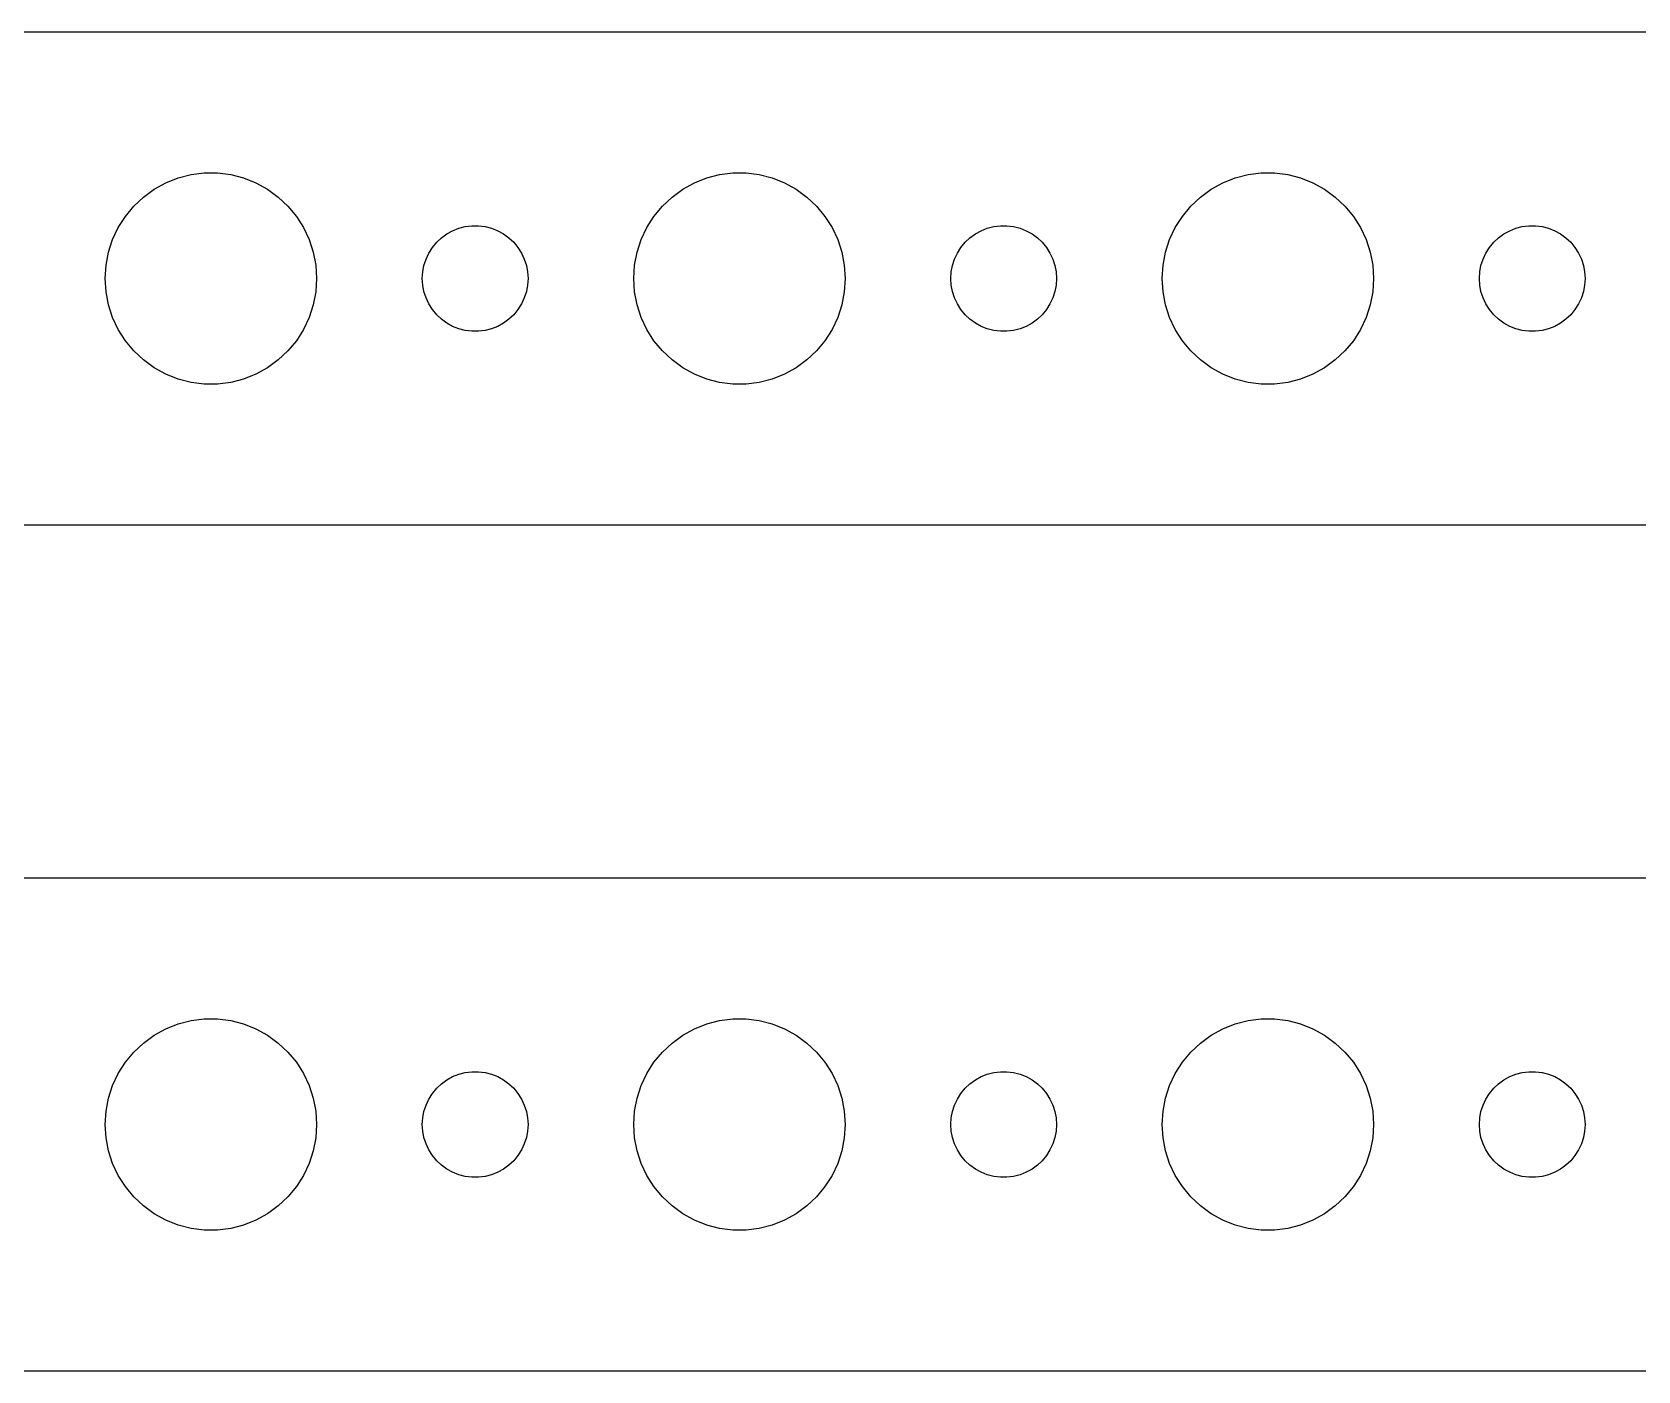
# Model space of a CAD drawing. Header units: metres. Extents: x -194 to 194, y 41 to 79.
# Drawn here: x -147.57 to -102, y 41.01 to 78.99 of the extents above; entities that cross this region are included whole.
import ezdxf

# ---------------------------------------------------------------- set-up
doc = ezdxf.new("R2010")
doc.units = ezdxf.units.M

msp = doc.modelspace()

# ---------------------------------------------------------------- linework, layer by layer
for p, q in [((189.814, 78.9901), (-189.814, 78.9901)), ((-143.777, 74.7145), (-143.427, 74.8532)), ((-143.427, 74.8532), (-143.062, 74.9469)), ((-143.062, 74.9469), (-142.688, 74.9941)), ((-142.688, 74.9941), (-142.312, 74.9941)), ((-142.312, 74.9941), (-141.938, 74.9469)), ((-141.938, 74.9469), (-141.573, 74.8532)), ((-141.573, 74.8532), (-141.223, 74.7145)), ((-128.777, 74.7145), (-128.427, 74.8532)), ((-128.427, 74.8532), (-128.062, 74.9469)), ((-128.062, 74.9469), (-127.688, 74.9941)), ((-127.688, 74.9941), (-127.312, 74.9941)), ((-127.312, 74.9941), (-126.938, 74.9469)), ((-126.938, 74.9469), (-126.573, 74.8532)), ((-126.573, 74.8532), (-126.223, 74.7145)), ((-113.777, 74.7145), (-113.427, 74.8532)), ((-113.427, 74.8532), (-113.062, 74.9469)), ((-113.062, 74.9469), (-112.688, 74.9941)), ((-112.688, 74.9941), (-112.312, 74.9941)), ((-112.312, 74.9941), (-111.938, 74.9469)), ((-111.938, 74.9469), (-111.573, 74.8532)), ((-111.573, 74.8532), (-111.223, 74.7145)), ((-144.687, 74.0536), (-144.412, 74.3115)), ((-144.412, 74.3115), (-144.107, 74.533)), ((-144.107, 74.533), (-143.777, 74.7145)), ((-141.223, 74.7145), (-140.893, 74.533)), ((-140.893, 74.533), (-140.588, 74.3115)), ((-140.588, 74.3115), (-140.313, 74.0536)), ((-129.687, 74.0536), (-129.412, 74.3115)), ((-129.412, 74.3115), (-129.107, 74.533)), ((-129.107, 74.533), (-128.777, 74.7145)), ((-126.223, 74.7145), (-125.893, 74.533)), ((-125.893, 74.533), (-125.588, 74.3115)), ((-125.588, 74.3115), (-125.313, 74.0536)), ((-114.687, 74.0536), (-114.412, 74.3115)), ((-114.412, 74.3115), (-114.107, 74.533)), ((-114.107, 74.533), (-113.777, 74.7145)), ((-111.223, 74.7145), (-110.893, 74.533)), ((-110.893, 74.533), (-110.588, 74.3115)), ((-110.588, 74.3115), (-110.313, 74.0536)), ((-144.927, 73.7634), (-144.687, 74.0536)), ((-140.313, 74.0536), (-140.073, 73.7634)), ((-129.927, 73.7634), (-129.687, 74.0536)), ((-125.313, 74.0536), (-125.073, 73.7634)), ((-114.927, 73.7634), (-114.687, 74.0536)), ((-110.313, 74.0536), (-110.073, 73.7634)), ((-145.289, 73.1044), (-145.129, 73.4453)), ((-145.129, 73.4453), (-144.927, 73.7634)), ((-140.073, 73.7634), (-139.871, 73.4453)), ((-139.871, 73.4453), (-139.711, 73.1044)), ((-135.639, 73.3572), (-135.464, 73.4266)), ((-135.464, 73.4266), (-135.281, 73.4734)), ((-135.281, 73.4734), (-135.094, 73.497)), ((-135.094, 73.497), (-134.906, 73.497)), ((-134.906, 73.497), (-134.719, 73.4734)), ((-134.719, 73.4734), (-134.536, 73.4266)), ((-134.536, 73.4266), (-134.361, 73.3572)), ((-130.289, 73.1044), (-130.129, 73.4453)), ((-130.129, 73.4453), (-129.927, 73.7634)), ((-125.073, 73.7634), (-124.871, 73.4453)), ((-124.871, 73.4453), (-124.711, 73.1044)), ((-120.639, 73.3572), (-120.464, 73.4266)), ((-120.464, 73.4266), (-120.281, 73.4734)), ((-120.281, 73.4734), (-120.094, 73.497)), ((-120.094, 73.497), (-119.906, 73.497)), ((-119.906, 73.497), (-119.719, 73.4734)), ((-119.719, 73.4734), (-119.536, 73.4266)), ((-119.536, 73.4266), (-119.361, 73.3572)), ((-115.289, 73.1044), (-115.129, 73.4453)), ((-115.129, 73.4453), (-114.927, 73.7634)), ((-110.073, 73.7634), (-109.871, 73.4453)), ((-109.871, 73.4453), (-109.711, 73.1044)), ((-105.639, 73.3572), (-105.464, 73.4266)), ((-105.464, 73.4266), (-105.281, 73.4734)), ((-105.281, 73.4734), (-105.094, 73.497)), ((-105.094, 73.497), (-104.906, 73.497)), ((-104.906, 73.497), (-104.719, 73.4734)), ((-104.719, 73.4734), (-104.536, 73.4266)), ((-104.536, 73.4266), (-104.361, 73.3572)), ((-145.406, 72.7461), (-145.289, 73.1044)), ((-139.711, 73.1044), (-139.594, 72.7461)), ((-136.214, 72.8817), (-136.093, 73.0268)), ((-136.093, 73.0268), (-135.956, 73.1558)), ((-135.956, 73.1558), (-135.804, 73.2665)), ((-135.804, 73.2665), (-135.639, 73.3572)), ((-134.361, 73.3572), (-134.196, 73.2665)), ((-134.196, 73.2665), (-134.044, 73.1558)), ((-134.044, 73.1558), (-133.907, 73.0268)), ((-133.907, 73.0268), (-133.786, 72.8817)), ((-130.406, 72.7461), (-130.289, 73.1044)), ((-124.711, 73.1044), (-124.594, 72.7461)), ((-121.214, 72.8817), (-121.093, 73.0268)), ((-121.093, 73.0268), (-120.956, 73.1558)), ((-120.956, 73.1558), (-120.804, 73.2665)), ((-120.804, 73.2665), (-120.639, 73.3572)), ((-119.361, 73.3572), (-119.196, 73.2665)), ((-119.196, 73.2665), (-119.044, 73.1558)), ((-119.044, 73.1558), (-118.907, 73.0268)), ((-118.907, 73.0268), (-118.786, 72.8817)), ((-115.406, 72.7461), (-115.289, 73.1044)), ((-109.711, 73.1044), (-109.594, 72.7461)), ((-106.214, 72.8817), (-106.093, 73.0268)), ((-106.093, 73.0268), (-105.956, 73.1558)), ((-105.956, 73.1558), (-105.804, 73.2665)), ((-105.804, 73.2665), (-105.639, 73.3572)), ((-104.361, 73.3572), (-104.196, 73.2665)), ((-104.196, 73.2665), (-104.044, 73.1558)), ((-104.044, 73.1558), (-103.907, 73.0268)), ((-103.907, 73.0268), (-103.786, 72.8817)), ((-145.476, 72.376), (-145.406, 72.7461)), ((-139.594, 72.7461), (-139.524, 72.376)), ((-136.453, 72.373), (-136.395, 72.5522)), ((-136.395, 72.5522), (-136.314, 72.7226)), ((-136.314, 72.7226), (-136.214, 72.8817)), ((-133.786, 72.8817), (-133.686, 72.7226)), ((-133.686, 72.7226), (-133.605, 72.5522)), ((-133.605, 72.5522), (-133.547, 72.373)), ((-130.476, 72.376), (-130.406, 72.7461)), ((-124.594, 72.7461), (-124.524, 72.376)), ((-121.453, 72.373), (-121.395, 72.5522)), ((-121.395, 72.5522), (-121.314, 72.7226)), ((-121.314, 72.7226), (-121.214, 72.8817)), ((-118.786, 72.8817), (-118.686, 72.7226)), ((-118.686, 72.7226), (-118.605, 72.5522)), ((-118.605, 72.5522), (-118.547, 72.373)), ((-115.476, 72.376), (-115.406, 72.7461)), ((-109.594, 72.7461), (-109.524, 72.376)), ((-106.453, 72.373), (-106.395, 72.5522)), ((-106.395, 72.5522), (-106.314, 72.7226)), ((-106.314, 72.7226), (-106.214, 72.8817)), ((-103.786, 72.8817), (-103.686, 72.7226)), ((-103.686, 72.7226), (-103.605, 72.5522)), ((-103.605, 72.5522), (-103.547, 72.373)), ((-145.5, 72), (-145.476, 72.376)), ((-139.524, 72.376), (-139.5, 72)), ((-136.5, 72), (-136.488, 72.188)), ((-136.488, 72.188), (-136.453, 72.373)), ((-133.547, 72.373), (-133.512, 72.188)), ((-133.512, 72.188), (-133.5, 72)), ((-130.5, 72), (-130.476, 72.376)), ((-124.524, 72.376), (-124.5, 72)), ((-121.5, 72), (-121.488, 72.188)), ((-121.488, 72.188), (-121.453, 72.373)), ((-118.547, 72.373), (-118.512, 72.188)), ((-118.512, 72.188), (-118.5, 72)), ((-115.5, 72), (-115.476, 72.376)), ((-109.524, 72.376), (-109.5, 72)), ((-106.5, 72), (-106.488, 72.188)), ((-106.488, 72.188), (-106.453, 72.373)), ((-103.547, 72.373), (-103.512, 72.188)), ((-103.512, 72.188), (-103.5, 72)), ((-145.476, 71.624), (-145.5, 72)), ((-145.406, 71.2539), (-145.476, 71.624)), ((-139.524, 71.624), (-139.594, 71.2539)), ((-139.5, 72), (-139.524, 71.624)), ((-136.488, 71.812), (-136.5, 72)), ((-136.453, 71.627), (-136.488, 71.812)), ((-136.395, 71.4478), (-136.453, 71.627)), ((-133.547, 71.627), (-133.605, 71.4478)), ((-133.512, 71.812), (-133.547, 71.627)), ((-133.5, 72), (-133.512, 71.812)), ((-130.476, 71.624), (-130.5, 72)), ((-130.406, 71.2539), (-130.476, 71.624)), ((-124.524, 71.624), (-124.594, 71.2539)), ((-124.5, 72), (-124.524, 71.624)), ((-121.488, 71.812), (-121.5, 72)), ((-121.453, 71.627), (-121.488, 71.812)), ((-121.395, 71.4478), (-121.453, 71.627)), ((-118.547, 71.627), (-118.605, 71.4478)), ((-118.512, 71.812), (-118.547, 71.627)), ((-118.5, 72), (-118.512, 71.812)), ((-115.476, 71.624), (-115.5, 72)), ((-115.406, 71.2539), (-115.476, 71.624)), ((-109.524, 71.624), (-109.594, 71.2539)), ((-109.5, 72), (-109.524, 71.624)), ((-106.488, 71.812), (-106.5, 72)), ((-106.453, 71.627), (-106.488, 71.812)), ((-106.395, 71.4478), (-106.453, 71.627)), ((-103.547, 71.627), (-103.605, 71.4478)), ((-103.512, 71.812), (-103.547, 71.627)), ((-103.5, 72), (-103.512, 71.812)), ((-145.289, 70.8956), (-145.406, 71.2539)), ((-139.594, 71.2539), (-139.711, 70.8956)), ((-136.314, 71.2774), (-136.395, 71.4478)), ((-136.214, 71.1183), (-136.314, 71.2774)), ((-136.093, 70.9732), (-136.214, 71.1183)), ((-133.786, 71.1183), (-133.907, 70.9732)), ((-133.686, 71.2774), (-133.786, 71.1183)), ((-133.605, 71.4478), (-133.686, 71.2774)), ((-130.289, 70.8956), (-130.406, 71.2539)), ((-124.594, 71.2539), (-124.711, 70.8956)), ((-121.314, 71.2774), (-121.395, 71.4478)), ((-121.214, 71.1183), (-121.314, 71.2774)), ((-121.093, 70.9732), (-121.214, 71.1183)), ((-118.786, 71.1183), (-118.907, 70.9732)), ((-118.686, 71.2774), (-118.786, 71.1183)), ((-118.605, 71.4478), (-118.686, 71.2774)), ((-115.289, 70.8956), (-115.406, 71.2539)), ((-109.594, 71.2539), (-109.711, 70.8956)), ((-106.314, 71.2774), (-106.395, 71.4478)), ((-106.214, 71.1183), (-106.314, 71.2774)), ((-106.093, 70.9732), (-106.214, 71.1183)), ((-103.786, 71.1183), (-103.907, 70.9732)), ((-103.686, 71.2774), (-103.786, 71.1183)), ((-103.605, 71.4478), (-103.686, 71.2774)), ((-145.129, 70.5547), (-145.289, 70.8956)), ((-139.711, 70.8956), (-139.871, 70.5547)), ((-135.956, 70.8442), (-136.093, 70.9732)), ((-135.804, 70.7335), (-135.956, 70.8442)), ((-135.639, 70.6428), (-135.804, 70.7335)), ((-135.464, 70.5734), (-135.639, 70.6428)), ((-134.361, 70.6428), (-134.536, 70.5734)), ((-134.196, 70.7335), (-134.361, 70.6428)), ((-134.044, 70.8442), (-134.196, 70.7335)), ((-133.907, 70.9732), (-134.044, 70.8442)), ((-130.129, 70.5547), (-130.289, 70.8956)), ((-124.711, 70.8956), (-124.871, 70.5547)), ((-120.956, 70.8442), (-121.093, 70.9732)), ((-120.804, 70.7335), (-120.956, 70.8442)), ((-120.639, 70.6428), (-120.804, 70.7335)), ((-120.464, 70.5734), (-120.639, 70.6428)), ((-119.361, 70.6428), (-119.536, 70.5734)), ((-119.196, 70.7335), (-119.361, 70.6428)), ((-119.044, 70.8442), (-119.196, 70.7335)), ((-118.907, 70.9732), (-119.044, 70.8442)), ((-115.129, 70.5547), (-115.289, 70.8956)), ((-109.711, 70.8956), (-109.871, 70.5547)), ((-105.956, 70.8442), (-106.093, 70.9732)), ((-105.804, 70.7335), (-105.956, 70.8442)), ((-105.639, 70.6428), (-105.804, 70.7335)), ((-105.464, 70.5734), (-105.639, 70.6428)), ((-104.361, 70.6428), (-104.536, 70.5734)), ((-104.196, 70.7335), (-104.361, 70.6428)), ((-104.044, 70.8442), (-104.196, 70.7335)), ((-103.907, 70.9732), (-104.044, 70.8442)), ((-144.927, 70.2366), (-145.129, 70.5547)), ((-144.687, 69.9464), (-144.927, 70.2366)), ((-140.073, 70.2366), (-140.313, 69.9464)), ((-139.871, 70.5547), (-140.073, 70.2366)), ((-135.281, 70.5266), (-135.464, 70.5734)), ((-135.094, 70.503), (-135.281, 70.5266)), ((-134.906, 70.503), (-135.094, 70.503)), ((-134.719, 70.5266), (-134.906, 70.503)), ((-134.536, 70.5734), (-134.719, 70.5266)), ((-129.927, 70.2366), (-130.129, 70.5547)), ((-129.687, 69.9464), (-129.927, 70.2366)), ((-125.073, 70.2366), (-125.313, 69.9464)), ((-124.871, 70.5547), (-125.073, 70.2366)), ((-120.281, 70.5266), (-120.464, 70.5734)), ((-120.094, 70.503), (-120.281, 70.5266)), ((-119.906, 70.503), (-120.094, 70.503)), ((-119.719, 70.5266), (-119.906, 70.503)), ((-119.536, 70.5734), (-119.719, 70.5266)), ((-114.927, 70.2366), (-115.129, 70.5547)), ((-114.687, 69.9464), (-114.927, 70.2366)), ((-110.073, 70.2366), (-110.313, 69.9464)), ((-109.871, 70.5547), (-110.073, 70.2366)), ((-105.281, 70.5266), (-105.464, 70.5734)), ((-105.094, 70.503), (-105.281, 70.5266)), ((-104.906, 70.503), (-105.094, 70.503)), ((-104.719, 70.5266), (-104.906, 70.503)), ((-104.536, 70.5734), (-104.719, 70.5266)), ((-144.412, 69.6885), (-144.687, 69.9464)), ((-140.313, 69.9464), (-140.588, 69.6885)), ((-129.412, 69.6885), (-129.687, 69.9464)), ((-125.313, 69.9464), (-125.588, 69.6885)), ((-114.412, 69.6885), (-114.687, 69.9464)), ((-110.313, 69.9464), (-110.588, 69.6885)), ((-144.107, 69.467), (-144.412, 69.6885)), ((-143.777, 69.2855), (-144.107, 69.467)), ((-143.427, 69.1468), (-143.777, 69.2855)), ((-141.223, 69.2855), (-141.573, 69.1468)), ((-140.893, 69.467), (-141.223, 69.2855)), ((-140.588, 69.6885), (-140.893, 69.467)), ((-129.107, 69.467), (-129.412, 69.6885)), ((-128.777, 69.2855), (-129.107, 69.467)), ((-128.427, 69.1468), (-128.777, 69.2855)), ((-126.223, 69.2855), (-126.573, 69.1468)), ((-125.893, 69.467), (-126.223, 69.2855)), ((-125.588, 69.6885), (-125.893, 69.467)), ((-114.107, 69.467), (-114.412, 69.6885)), ((-113.777, 69.2855), (-114.107, 69.467)), ((-113.427, 69.1468), (-113.777, 69.2855)), ((-111.223, 69.2855), (-111.573, 69.1468)), ((-110.893, 69.467), (-111.223, 69.2855)), ((-110.588, 69.6885), (-110.893, 69.467)), ((-143.062, 69.0531), (-143.427, 69.1468)), ((-142.688, 69.0059), (-143.062, 69.0531)), ((-142.312, 69.0059), (-142.688, 69.0059)), ((-141.938, 69.0531), (-142.312, 69.0059)), ((-141.573, 69.1468), (-141.938, 69.0531)), ((-128.062, 69.0531), (-128.427, 69.1468)), ((-127.688, 69.0059), (-128.062, 69.0531)), ((-127.312, 69.0059), (-127.688, 69.0059)), ((-126.938, 69.0531), (-127.312, 69.0059)), ((-126.573, 69.1468), (-126.938, 69.0531)), ((-113.062, 69.0531), (-113.427, 69.1468)), ((-112.688, 69.0059), (-113.062, 69.0531)), ((-112.312, 69.0059), (-112.688, 69.0059)), ((-111.938, 69.0531), (-112.312, 69.0059)), ((-111.573, 69.1468), (-111.938, 69.0531)), ((-189.814, 65.0099), (189.814, 65.0099)), ((189.814, 54.9901), (-189.814, 54.9901)), ((-144.107, 50.533), (-143.777, 50.7145)), ((-143.777, 50.7145), (-143.427, 50.8532)), ((-143.427, 50.8532), (-143.062, 50.9469)), ((-143.062, 50.9469), (-142.688, 50.9941)), ((-142.688, 50.9941), (-142.312, 50.9941)), ((-142.312, 50.9941), (-141.938, 50.9469)), ((-141.938, 50.9469), (-141.573, 50.8532)), ((-141.573, 50.8532), (-141.223, 50.7145)), ((-141.223, 50.7145), (-140.893, 50.533)), ((-129.107, 50.533), (-128.777, 50.7145)), ((-128.777, 50.7145), (-128.427, 50.8532)), ((-128.427, 50.8532), (-128.062, 50.9469)), ((-128.062, 50.9469), (-127.688, 50.9941)), ((-127.688, 50.9941), (-127.312, 50.9941)), ((-127.312, 50.9941), (-126.938, 50.9469)), ((-126.938, 50.9469), (-126.573, 50.8532)), ((-126.573, 50.8532), (-126.223, 50.7145)), ((-126.223, 50.7145), (-125.893, 50.533)), ((-114.107, 50.533), (-113.777, 50.7145)), ((-113.777, 50.7145), (-113.427, 50.8532)), ((-113.427, 50.8532), (-113.062, 50.9469)), ((-113.062, 50.9469), (-112.688, 50.9941)), ((-112.688, 50.9941), (-112.312, 50.9941)), ((-112.312, 50.9941), (-111.938, 50.9469)), ((-111.938, 50.9469), (-111.573, 50.8532)), ((-111.573, 50.8532), (-111.223, 50.7145)), ((-111.223, 50.7145), (-110.893, 50.533)), ((-144.687, 50.0536), (-144.412, 50.3115)), ((-144.412, 50.3115), (-144.107, 50.533)), ((-140.893, 50.533), (-140.588, 50.3115)), ((-140.588, 50.3115), (-140.313, 50.0536)), ((-129.687, 50.0536), (-129.412, 50.3115)), ((-129.412, 50.3115), (-129.107, 50.533)), ((-125.893, 50.533), (-125.588, 50.3115)), ((-125.588, 50.3115), (-125.313, 50.0536)), ((-114.687, 50.0536), (-114.412, 50.3115)), ((-114.412, 50.3115), (-114.107, 50.533)), ((-110.893, 50.533), (-110.588, 50.3115)), ((-110.588, 50.3115), (-110.313, 50.0536)), ((-145.129, 49.4453), (-144.927, 49.7634)), ((-144.927, 49.7634), (-144.687, 50.0536)), ((-140.313, 50.0536), (-140.073, 49.7634)), ((-140.073, 49.7634), (-139.871, 49.4453)), ((-130.129, 49.4453), (-129.927, 49.7634)), ((-129.927, 49.7634), (-129.687, 50.0536)), ((-125.313, 50.0536), (-125.073, 49.7634)), ((-125.073, 49.7634), (-124.871, 49.4453)), ((-115.129, 49.4453), (-114.927, 49.7634)), ((-114.927, 49.7634), (-114.687, 50.0536)), ((-110.313, 50.0536), (-110.073, 49.7634)), ((-110.073, 49.7634), (-109.871, 49.4453)), ((-145.289, 49.1044), (-145.129, 49.4453)), ((-139.871, 49.4453), (-139.711, 49.1044)), ((-135.956, 49.1558), (-135.804, 49.2665)), ((-135.804, 49.2665), (-135.639, 49.3572)), ((-135.639, 49.3572), (-135.464, 49.4266)), ((-135.464, 49.4266), (-135.281, 49.4734)), ((-135.281, 49.4734), (-135.094, 49.497)), ((-135.094, 49.497), (-134.906, 49.497)), ((-134.906, 49.497), (-134.719, 49.4734)), ((-134.719, 49.4734), (-134.536, 49.4266)), ((-134.536, 49.4266), (-134.361, 49.3572)), ((-134.361, 49.3572), (-134.196, 49.2665)), ((-134.196, 49.2665), (-134.044, 49.1558)), ((-130.289, 49.1044), (-130.129, 49.4453)), ((-124.871, 49.4453), (-124.711, 49.1044)), ((-120.956, 49.1558), (-120.804, 49.2665)), ((-120.804, 49.2665), (-120.639, 49.3572)), ((-120.639, 49.3572), (-120.464, 49.4266)), ((-120.464, 49.4266), (-120.281, 49.4734)), ((-120.281, 49.4734), (-120.094, 49.497)), ((-120.094, 49.497), (-119.906, 49.497)), ((-119.906, 49.497), (-119.719, 49.4734)), ((-119.719, 49.4734), (-119.536, 49.4266)), ((-119.536, 49.4266), (-119.361, 49.3572)), ((-119.361, 49.3572), (-119.196, 49.2665)), ((-119.196, 49.2665), (-119.044, 49.1558)), ((-115.289, 49.1044), (-115.129, 49.4453)), ((-109.871, 49.4453), (-109.711, 49.1044)), ((-105.956, 49.1558), (-105.804, 49.2665)), ((-105.804, 49.2665), (-105.639, 49.3572)), ((-105.639, 49.3572), (-105.464, 49.4266)), ((-105.464, 49.4266), (-105.281, 49.4734)), ((-105.281, 49.4734), (-105.094, 49.497)), ((-105.094, 49.497), (-104.906, 49.497)), ((-104.906, 49.497), (-104.719, 49.4734)), ((-104.719, 49.4734), (-104.536, 49.4266)), ((-104.536, 49.4266), (-104.361, 49.3572)), ((-104.361, 49.3572), (-104.196, 49.2665)), ((-104.196, 49.2665), (-104.044, 49.1558)), ((-145.406, 48.7461), (-145.289, 49.1044)), ((-139.711, 49.1044), (-139.594, 48.7461)), ((-136.314, 48.7226), (-136.214, 48.8817)), ((-136.214, 48.8817), (-136.093, 49.0268)), ((-136.093, 49.0268), (-135.956, 49.1558)), ((-134.044, 49.1558), (-133.907, 49.0268)), ((-133.907, 49.0268), (-133.786, 48.8817)), ((-133.786, 48.8817), (-133.686, 48.7226)), ((-130.406, 48.7461), (-130.289, 49.1044)), ((-124.711, 49.1044), (-124.594, 48.7461)), ((-121.314, 48.7226), (-121.214, 48.8817)), ((-121.214, 48.8817), (-121.093, 49.0268)), ((-121.093, 49.0268), (-120.956, 49.1558)), ((-119.044, 49.1558), (-118.907, 49.0268)), ((-118.907, 49.0268), (-118.786, 48.8817)), ((-118.786, 48.8817), (-118.686, 48.7226)), ((-115.406, 48.7461), (-115.289, 49.1044)), ((-109.711, 49.1044), (-109.594, 48.7461)), ((-106.314, 48.7226), (-106.214, 48.8817)), ((-106.214, 48.8817), (-106.093, 49.0268)), ((-106.093, 49.0268), (-105.956, 49.1558)), ((-104.044, 49.1558), (-103.907, 49.0268)), ((-103.907, 49.0268), (-103.786, 48.8817)), ((-103.786, 48.8817), (-103.686, 48.7226)), ((-145.5, 48), (-145.476, 48.376)), ((-145.476, 48.376), (-145.406, 48.7461)), ((-139.594, 48.7461), (-139.524, 48.376)), ((-139.524, 48.376), (-139.5, 48)), ((-136.488, 48.188), (-136.453, 48.373)), ((-136.453, 48.373), (-136.395, 48.5522)), ((-136.395, 48.5522), (-136.314, 48.7226)), ((-133.686, 48.7226), (-133.605, 48.5522)), ((-133.605, 48.5522), (-133.547, 48.373)), ((-133.547, 48.373), (-133.512, 48.188)), ((-130.5, 48), (-130.476, 48.376)), ((-130.476, 48.376), (-130.406, 48.7461)), ((-124.594, 48.7461), (-124.524, 48.376)), ((-124.524, 48.376), (-124.5, 48)), ((-121.488, 48.188), (-121.453, 48.373)), ((-121.453, 48.373), (-121.395, 48.5522)), ((-121.395, 48.5522), (-121.314, 48.7226)), ((-118.686, 48.7226), (-118.605, 48.5522)), ((-118.605, 48.5522), (-118.547, 48.373)), ((-118.547, 48.373), (-118.512, 48.188)), ((-115.5, 48), (-115.476, 48.376)), ((-115.476, 48.376), (-115.406, 48.7461)), ((-109.594, 48.7461), (-109.524, 48.376)), ((-109.524, 48.376), (-109.5, 48)), ((-106.488, 48.188), (-106.453, 48.373)), ((-106.453, 48.373), (-106.395, 48.5522)), ((-106.395, 48.5522), (-106.314, 48.7226)), ((-103.686, 48.7226), (-103.605, 48.5522)), ((-103.605, 48.5522), (-103.547, 48.373)), ((-103.547, 48.373), (-103.512, 48.188)), ((-145.476, 47.624), (-145.5, 48)), ((-139.5, 48), (-139.524, 47.624)), ((-136.5, 48), (-136.488, 48.188)), ((-136.488, 47.812), (-136.5, 48)), ((-133.512, 48.188), (-133.5, 48)), ((-133.5, 48), (-133.512, 47.812)), ((-130.476, 47.624), (-130.5, 48)), ((-124.5, 48), (-124.524, 47.624)), ((-121.5, 48), (-121.488, 48.188)), ((-121.488, 47.812), (-121.5, 48)), ((-118.512, 48.188), (-118.5, 48)), ((-118.5, 48), (-118.512, 47.812)), ((-115.476, 47.624), (-115.5, 48)), ((-109.5, 48), (-109.524, 47.624)), ((-106.5, 48), (-106.488, 48.188)), ((-106.488, 47.812), (-106.5, 48)), ((-103.512, 48.188), (-103.5, 48)), ((-103.5, 48), (-103.512, 47.812)), ((-145.406, 47.2539), (-145.476, 47.624)), ((-139.524, 47.624), (-139.594, 47.2539)), ((-136.453, 47.627), (-136.488, 47.812)), ((-136.395, 47.4478), (-136.453, 47.627)), ((-136.314, 47.2774), (-136.395, 47.4478)), ((-133.605, 47.4478), (-133.686, 47.2774)), ((-133.547, 47.627), (-133.605, 47.4478)), ((-133.512, 47.812), (-133.547, 47.627)), ((-130.406, 47.2539), (-130.476, 47.624)), ((-124.524, 47.624), (-124.594, 47.2539)), ((-121.453, 47.627), (-121.488, 47.812)), ((-121.395, 47.4478), (-121.453, 47.627)), ((-121.314, 47.2774), (-121.395, 47.4478)), ((-118.605, 47.4478), (-118.686, 47.2774)), ((-118.547, 47.627), (-118.605, 47.4478)), ((-118.512, 47.812), (-118.547, 47.627)), ((-115.406, 47.2539), (-115.476, 47.624)), ((-109.524, 47.624), (-109.594, 47.2539)), ((-106.453, 47.627), (-106.488, 47.812)), ((-106.395, 47.4478), (-106.453, 47.627)), ((-106.314, 47.2774), (-106.395, 47.4478)), ((-103.605, 47.4478), (-103.686, 47.2774)), ((-103.547, 47.627), (-103.605, 47.4478)), ((-103.512, 47.812), (-103.547, 47.627)), ((-145.289, 46.8956), (-145.406, 47.2539)), ((-139.594, 47.2539), (-139.711, 46.8956)), ((-136.214, 47.1183), (-136.314, 47.2774)), ((-136.093, 46.9732), (-136.214, 47.1183)), ((-135.956, 46.8442), (-136.093, 46.9732)), ((-133.907, 46.9732), (-134.044, 46.8442)), ((-133.786, 47.1183), (-133.907, 46.9732)), ((-133.686, 47.2774), (-133.786, 47.1183)), ((-130.289, 46.8956), (-130.406, 47.2539)), ((-124.594, 47.2539), (-124.711, 46.8956)), ((-121.214, 47.1183), (-121.314, 47.2774)), ((-121.093, 46.9732), (-121.214, 47.1183)), ((-120.956, 46.8442), (-121.093, 46.9732)), ((-118.907, 46.9732), (-119.044, 46.8442)), ((-118.786, 47.1183), (-118.907, 46.9732)), ((-118.686, 47.2774), (-118.786, 47.1183)), ((-115.289, 46.8956), (-115.406, 47.2539)), ((-109.594, 47.2539), (-109.711, 46.8956)), ((-106.214, 47.1183), (-106.314, 47.2774)), ((-106.093, 46.9732), (-106.214, 47.1183)), ((-105.956, 46.8442), (-106.093, 46.9732)), ((-103.907, 46.9732), (-104.044, 46.8442)), ((-103.786, 47.1183), (-103.907, 46.9732)), ((-103.686, 47.2774), (-103.786, 47.1183)), ((-145.129, 46.5547), (-145.289, 46.8956)), ((-144.927, 46.2366), (-145.129, 46.5547)), ((-139.871, 46.5547), (-140.073, 46.2366)), ((-139.711, 46.8956), (-139.871, 46.5547)), ((-135.804, 46.7335), (-135.956, 46.8442)), ((-135.639, 46.6428), (-135.804, 46.7335)), ((-135.464, 46.5734), (-135.639, 46.6428)), ((-135.281, 46.5266), (-135.464, 46.5734)), ((-135.094, 46.503), (-135.281, 46.5266)), ((-134.906, 46.503), (-135.094, 46.503)), ((-134.719, 46.5266), (-134.906, 46.503)), ((-134.536, 46.5734), (-134.719, 46.5266)), ((-134.361, 46.6428), (-134.536, 46.5734)), ((-134.196, 46.7335), (-134.361, 46.6428)), ((-134.044, 46.8442), (-134.196, 46.7335)), ((-130.129, 46.5547), (-130.289, 46.8956)), ((-129.927, 46.2366), (-130.129, 46.5547)), ((-124.871, 46.5547), (-125.073, 46.2366)), ((-124.711, 46.8956), (-124.871, 46.5547)), ((-120.804, 46.7335), (-120.956, 46.8442)), ((-120.639, 46.6428), (-120.804, 46.7335)), ((-120.464, 46.5734), (-120.639, 46.6428)), ((-120.281, 46.5266), (-120.464, 46.5734)), ((-120.094, 46.503), (-120.281, 46.5266)), ((-119.906, 46.503), (-120.094, 46.503)), ((-119.719, 46.5266), (-119.906, 46.503)), ((-119.536, 46.5734), (-119.719, 46.5266)), ((-119.361, 46.6428), (-119.536, 46.5734)), ((-119.196, 46.7335), (-119.361, 46.6428)), ((-119.044, 46.8442), (-119.196, 46.7335)), ((-115.129, 46.5547), (-115.289, 46.8956)), ((-114.927, 46.2366), (-115.129, 46.5547)), ((-109.871, 46.5547), (-110.073, 46.2366)), ((-109.711, 46.8956), (-109.871, 46.5547)), ((-105.804, 46.7335), (-105.956, 46.8442)), ((-105.639, 46.6428), (-105.804, 46.7335)), ((-105.464, 46.5734), (-105.639, 46.6428)), ((-105.281, 46.5266), (-105.464, 46.5734)), ((-105.094, 46.503), (-105.281, 46.5266)), ((-104.906, 46.503), (-105.094, 46.503)), ((-104.719, 46.5266), (-104.906, 46.503)), ((-104.536, 46.5734), (-104.719, 46.5266)), ((-104.361, 46.6428), (-104.536, 46.5734)), ((-104.196, 46.7335), (-104.361, 46.6428)), ((-104.044, 46.8442), (-104.196, 46.7335)), ((-144.687, 45.9464), (-144.927, 46.2366)), ((-140.073, 46.2366), (-140.313, 45.9464)), ((-129.687, 45.9464), (-129.927, 46.2366)), ((-125.073, 46.2366), (-125.313, 45.9464)), ((-114.687, 45.9464), (-114.927, 46.2366)), ((-110.073, 46.2366), (-110.313, 45.9464)), ((-144.412, 45.6885), (-144.687, 45.9464)), ((-144.107, 45.467), (-144.412, 45.6885)), ((-140.588, 45.6885), (-140.893, 45.467)), ((-140.313, 45.9464), (-140.588, 45.6885)), ((-129.412, 45.6885), (-129.687, 45.9464)), ((-129.107, 45.467), (-129.412, 45.6885)), ((-125.588, 45.6885), (-125.893, 45.467)), ((-125.313, 45.9464), (-125.588, 45.6885)), ((-114.412, 45.6885), (-114.687, 45.9464)), ((-114.107, 45.467), (-114.412, 45.6885)), ((-110.588, 45.6885), (-110.893, 45.467)), ((-110.313, 45.9464), (-110.588, 45.6885)), ((-143.777, 45.2855), (-144.107, 45.467)), ((-143.427, 45.1468), (-143.777, 45.2855)), ((-143.062, 45.0531), (-143.427, 45.1468)), ((-141.573, 45.1468), (-141.938, 45.0531)), ((-141.223, 45.2855), (-141.573, 45.1468)), ((-140.893, 45.467), (-141.223, 45.2855)), ((-128.777, 45.2855), (-129.107, 45.467)), ((-128.427, 45.1468), (-128.777, 45.2855)), ((-128.062, 45.0531), (-128.427, 45.1468)), ((-126.573, 45.1468), (-126.938, 45.0531)), ((-126.223, 45.2855), (-126.573, 45.1468)), ((-125.893, 45.467), (-126.223, 45.2855)), ((-113.777, 45.2855), (-114.107, 45.467)), ((-113.427, 45.1468), (-113.777, 45.2855)), ((-113.062, 45.0531), (-113.427, 45.1468)), ((-111.573, 45.1468), (-111.938, 45.0531)), ((-111.223, 45.2855), (-111.573, 45.1468)), ((-110.893, 45.467), (-111.223, 45.2855)), ((-142.688, 45.0059), (-143.062, 45.0531)), ((-142.312, 45.0059), (-142.688, 45.0059)), ((-141.938, 45.0531), (-142.312, 45.0059)), ((-127.688, 45.0059), (-128.062, 45.0531)), ((-127.312, 45.0059), (-127.688, 45.0059)), ((-126.938, 45.0531), (-127.312, 45.0059)), ((-112.688, 45.0059), (-113.062, 45.0531)), ((-112.312, 45.0059), (-112.688, 45.0059)), ((-111.938, 45.0531), (-112.312, 45.0059)), ((-189.814, 41.0099), (189.814, 41.0099))]:
    msp.add_line(p, q)

doc.saveas('drawing.dxf')
